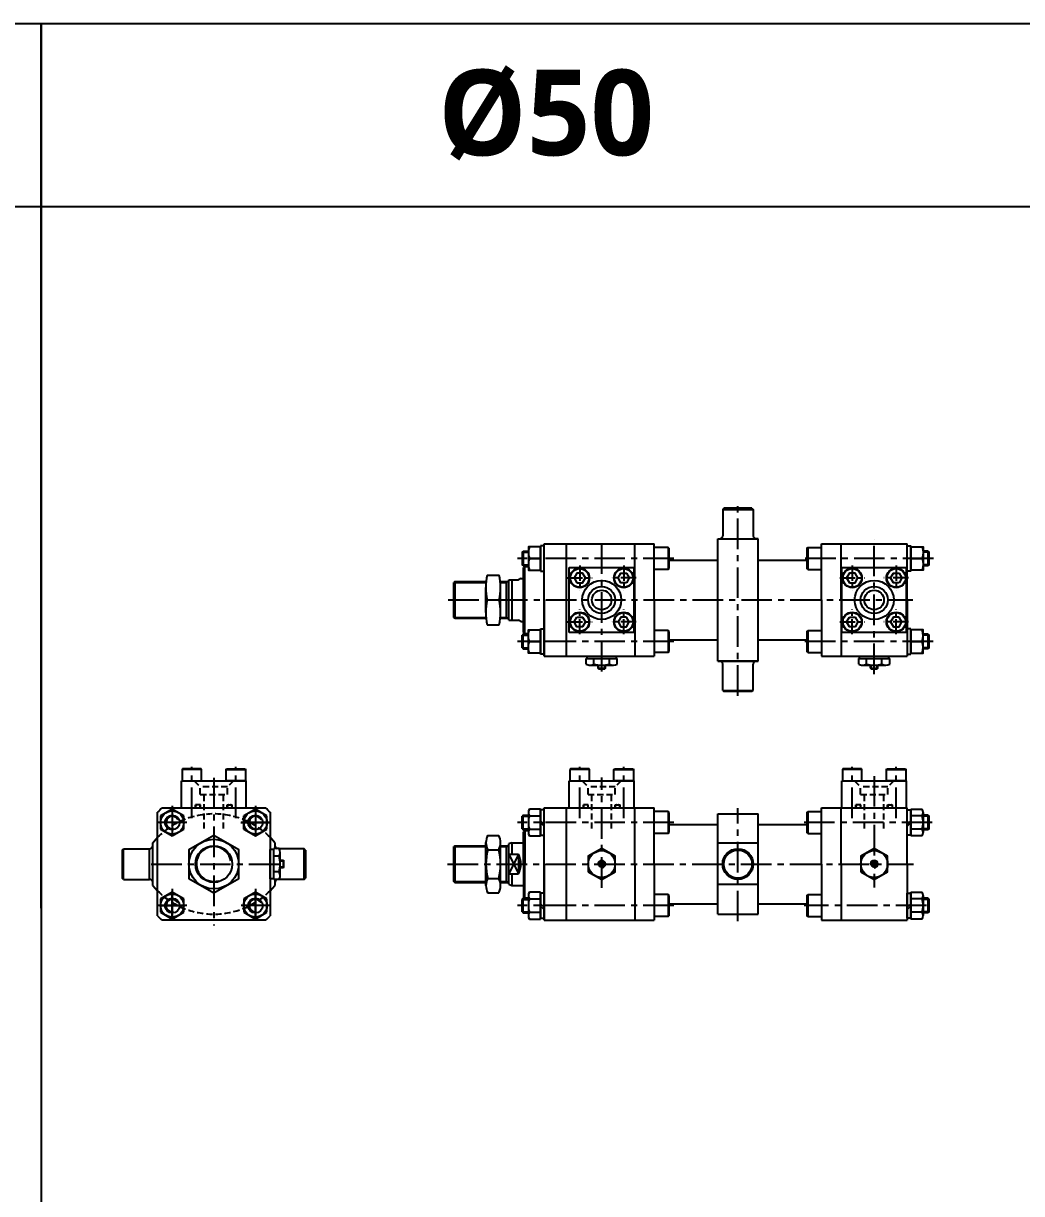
# Model space of a CAD drawing. Extents: x -819 to 9946, y 0 to 4813.
# Drawn here: x 956 to 1773, y 3856 to 4813 of the extents above; entities that cross this region are included whole.
import ezdxf

# ---------------------------------------------------------------- set-up
doc = ezdxf.new("R2010")
doc.units = 0
doc.header["$LTSCALE"] = 10
doc.header["$MEASUREMENT"] = 0
for name, pattern in [('CENTER', [2, 1.25, -0.25, 0.25, -0.25]), ('CENTERX2', [4, 2.5, -0.5, 0.5, -0.5]), ('HIDDENX2', [0.75, 0.5, -0.25])]:
    doc.linetypes.add(name, pattern=pattern)
doc.layers.get('0').update_dxf_attribs({"linetype": 'CONTINUOUS'})
doc.layers.get('DEFPOINTS').update_dxf_attribs({"linetype": 'CONTINUOUS'})
for name, color, linetype in [('BOM-UDEF', 3, 'CONTINUOUS'), ('CEN', 1, 'CENTERX2'), ('CENTER', 1, 'CENTER'), ('HID', 2, 'HIDDENX2'), ('ML', 7, 'CONTINUOUS')]:
    doc.layers.add(name, color=color, linetype=linetype)
doc.styles.add('문자', font='romans.shx')

msp = doc.modelspace()

# ---------------------------------------------------------------- linework, layer by layer
for p, q in [((0, 4813.421), (6326.829, 4813.421)), ((971, 4813.421), (971, 2898.27)), ((971, 4089.42), (971, 4812.92)), ((2730.565, 4663.42), (0, 4663.42)), ((2613, 4663.343), (971, 4663.343)), ((1427.18, 4285.211), (1432.18, 4285.211)), ((1432.68, 4285.711), (1432.18, 4285.211)), ((1649.68, 4285.711), (1650.18, 4285.211)), ((1649.68, 4285.711), (1655.68, 4285.711)), ((1650.18, 4285.211), (1655.18, 4285.211)), ((1655.68, 4285.711), (1655.18, 4285.211)), ((1169.17, 4128.504), (1166.67, 4128.504)), ((1169.17, 4122.504), (1169.17, 4128.504)), ((1169.17, 4128.504), (1169.67, 4128.004)), ((1169.67, 4123.004), (1169.67, 4128.004)), ((1169.17, 4122.504), (1166.67, 4122.504)), ((1169.17, 4122.504), (1169.67, 4123.004))]:
    msp.add_line(p, q)
at = {"color": 7, "linetype": 'Continuous'}
for p, q in [((1416.979, 4289.193), (1416.979, 4293.611)), ((1416.979, 4293.611), (1429.68, 4293.611)), ((1417.68, 4295.611), (1441.68, 4295.611)), ((1417.68, 4293.611), (1417.68, 4295.611)), ((1423.329, 4289.193), (1423.329, 4293.611)), ((1429.68, 4295.611), (1437.18, 4295.611)), ((1429.68, 4293.611), (1442.382, 4293.611)), ((1436.031, 4289.193), (1436.031, 4293.611)), ((1441.68, 4293.611), (1441.68, 4295.611)), ((1442.382, 4289.193), (1442.382, 4293.611)), ((1639.979, 4289.193), (1639.979, 4293.611)), ((1639.979, 4293.611), (1652.68, 4293.611)), ((1640.68, 4295.611), (1664.68, 4295.611)), ((1640.68, 4293.611), (1640.68, 4295.611)), ((1646.329, 4289.193), (1646.329, 4293.611)), ((1652.68, 4295.611), (1660.18, 4295.611)), ((1652.68, 4293.611), (1665.382, 4293.611)), ((1659.031, 4289.193), (1659.031, 4293.611)), ((1664.68, 4293.611), (1664.68, 4295.611)), ((1665.382, 4289.193), (1665.382, 4293.611)), ((1420.154, 4288.211), (1439.207, 4288.211)), ((1426.68, 4285.711), (1426.68, 4288.211)), ((1426.68, 4285.711), (1427.18, 4285.211)), ((1426.68, 4285.711), (1432.68, 4285.711)), ((1432.68, 4285.711), (1432.68, 4288.211)), ((1643.154, 4288.211), (1662.207, 4288.211)), ((1649.68, 4285.711), (1649.68, 4288.211)), ((1655.68, 4285.711), (1655.68, 4288.211)), ((1158.27, 4113.504), (1158.27, 4137.504)), ((1161.27, 4137.504), (1158.27, 4137.504)), ((1165.688, 4138.206), (1161.27, 4138.206)), ((1161.27, 4125.504), (1161.27, 4138.206)), ((1165.688, 4131.855), (1161.27, 4131.855)), ((1166.67, 4115.978), (1166.67, 4135.03)), ((1161.27, 4112.802), (1161.27, 4125.504)), ((1165.688, 4119.153), (1161.27, 4119.153)), ((1161.27, 4113.504), (1158.27, 4113.504)), ((1165.688, 4112.802), (1161.27, 4112.802))]:
    msp.add_line(p, q, dxfattribs=at)
for points in [[(1418.68, 4119.153), (1429.68, 4112.802), (1440.68, 4119.153), (1440.68, 4131.855), (1429.68, 4138.206), (1418.68, 4131.855)], [(1641.68, 4119.153), (1652.68, 4112.802), (1663.68, 4119.153), (1663.68, 4131.855), (1652.68, 4138.206), (1641.68, 4131.855)], [(1428.814, 4127.004), (1427.948, 4125.504), (1428.814, 4124.004), (1430.546, 4124.004), (1431.412, 4125.504), (1430.546, 4127.004)], [(1651.814, 4127.004), (1650.948, 4125.504), (1651.814, 4124.004), (1653.546, 4124.004), (1654.412, 4125.504), (1653.546, 4127.004)]]:
    msp.add_lwpolyline(points, close=True, dxfattribs=at)
for centre, radius in [((1429.68, 4125.504), 11), ((1429.68, 4125.504), 2.5), ((1652.68, 4125.504), 11), ((1652.68, 4125.504), 2.5)]:
    msp.add_circle(centre, radius, dxfattribs=at)
for centre, radius, start, end in [((1420.154, 4293.834), 5.623, 235.615753, 270), ((1420.154, 4293.834), 5.623, 235.615753, 304.384247), ((1429.68, 4309.228), 21.018, 252.412046, 270), ((1429.68, 4309.228), 21.018, 270, 287.587954), ((1439.207, 4293.834), 5.623, 235.615753, 304.384247), ((1643.154, 4293.834), 5.623, 235.615753, 270), ((1643.154, 4293.834), 5.623, 235.615753, 304.384247), ((1652.68, 4309.228), 21.018, 252.412046, 270), ((1652.68, 4309.228), 21.018, 270, 287.587954), ((1662.207, 4293.834), 5.623, 235.615753, 304.384247), ((1161.047, 4135.03), 5.623, 325.615753, 34.384247), ((1145.653, 4125.504), 21.018, 0, 17.587954), ((1145.653, 4125.504), 21.018, 342.412046, 0), ((1161.047, 4115.978), 5.623, 325.615753, 34.384247), ((1161.047, 4115.978), 5.623, 325.615753, 0)]:
    msp.add_arc(centre, radius, start, end, dxfattribs=at)
at = {"layer": 'BOM-UDEF', "color": 0}
for p, q in [((1524.68, 4391.611), (1526.18, 4391.611)), ((1524.68, 4391.611), (1557.68, 4391.611)), ((1557.68, 4391.611), (1556.18, 4391.611)), ((1524.68, 4291.611), (1526.18, 4291.611)), ((1524.68, 4291.611), (1557.68, 4291.611)), ((1557.68, 4291.611), (1556.18, 4291.611)), ((1062.265, 4143.004), (1066.265, 4147.403)), ((1162.265, 4143.004), (1158.265, 4147.403)), ((1059.765, 4113.004), (1059.765, 4138.004)), ((1062.265, 4108.004), (1066.265, 4103.604)), ((1158.265, 4103.604), (1162.265, 4108.004)), ((1524.68, 4084.504), (1557.68, 4084.504))]:
    msp.add_line(p, q, dxfattribs=at)
for centre, start, end in [((1526.18, 4394.111), 270, 0), ((1556.18, 4394.111), 180, 270), ((1526.18, 4289.111), 0, 90), ((1556.18, 4289.111), 90, 180)]:
    msp.add_arc(centre, 2.5, start, end, dxfattribs=at)
at = {"layer": 'CEN'}
for p, q in [((1541.18, 4263.273), (1541.18, 4419.949)), ((1429.68, 4282.959), (1429.68, 4391.111)), ((1652.68, 4280.997), (1652.68, 4391.111)), ((1488.749, 4375.611), (1360.814, 4375.611)), ((1701.173, 4375.611), (1595.434, 4375.611)), ((1304.027, 4341.611), (1684.343, 4341.611)), ((1488.749, 4307.611), (1360.814, 4307.611)), ((1700.892, 4307.611), (1595.434, 4307.611)), ((1094.265, 4163.065), (1094.265, 4205.066)), ((1130.265, 4163.065), (1130.265, 4205.066)), ((1411.68, 4163.065), (1411.68, 4205.066)), ((1447.68, 4163.065), (1447.68, 4205.066)), ((1634.68, 4163.065), (1634.68, 4205.066)), ((1670.68, 4163.065), (1670.68, 4205.066)), ((1112.265, 4196.109), (1112.265, 4075.209)), ((1429.68, 4106.171), (1429.68, 4196.317)), ((1652.68, 4197.504), (1652.68, 4106.397)), ((1078.265, 4173.217), (1078.265, 4146.85)), ((1146.265, 4173.217), (1146.265, 4146.85)), ((1146.265, 4173.217), (1146.265, 4146.85)), ((1541.18, 4078.712), (1541.18, 4171.118)), ((1090.179, 4159.504), (1066.71, 4159.504)), ((1134.351, 4159.504), (1157.819, 4159.504)), ((1158.179, 4159.504), (1134.71, 4159.504)), ((1488.749, 4159.504), (1360.814, 4159.504)), ((1700.257, 4159.504), (1595.434, 4159.504)), ((1060.97, 4125.504), (1170.693, 4125.504)), ((1303.605, 4125.504), (1684.873, 4125.504)), ((1078.265, 4105.217), (1078.265, 4078.85)), ((1078.265, 4082.124), (1078.265, 4100.884)), ((1146.265, 4105.217), (1146.265, 4078.85)), ((1146.265, 4082.124), (1146.265, 4100.884)), ((1090.179, 4091.504), (1066.71, 4091.504)), ((1068.885, 4091.504), (1087.645, 4091.504)), ((1158.179, 4091.504), (1134.71, 4091.504)), ((1155.645, 4091.504), (1136.885, 4091.504)), ((1488.749, 4091.504), (1360.814, 4091.504)), ((1695.397, 4091.504), (1595.434, 4091.504))]:
    msp.add_line(p, q, dxfattribs=at)
at = {"layer": 'CENTER'}
for p, q in [((1369.59, 4375.611), (1379.77, 4375.611)), ((1411.68, 4369.702), (1411.68, 4349.52)), ((1447.68, 4369.702), (1447.68, 4349.52)), ((1634.68, 4369.702), (1634.68, 4349.52)), ((1670.68, 4369.702), (1670.68, 4349.52)), ((1692.77, 4375.611), (1682.59, 4375.611)), ((1401.589, 4359.611), (1421.771, 4359.611)), ((1457.771, 4359.611), (1437.589, 4359.611)), ((1624.589, 4359.611), (1644.771, 4359.611)), ((1680.771, 4359.611), (1660.589, 4359.611)), ((1411.68, 4313.52), (1411.68, 4333.702)), ((1447.68, 4313.52), (1447.68, 4333.702)), ((1634.68, 4313.52), (1634.68, 4333.702)), ((1670.68, 4313.52), (1670.68, 4333.702)), ((1401.589, 4323.611), (1421.771, 4323.611)), ((1457.771, 4323.611), (1437.589, 4323.611)), ((1624.589, 4323.611), (1644.771, 4323.611)), ((1680.771, 4323.611), (1660.589, 4323.611)), ((1369.59, 4307.611), (1379.77, 4307.611)), ((1692.77, 4307.611), (1682.59, 4307.611))]:
    msp.add_line(p, q, dxfattribs=at)
at = {"layer": 'DEFPOINTS', "color": 0, "linetype": 'ByBlock'}
for p in [(1366.68, 4369.111), (1366.68, 4314.111), (1366.68, 4153.004), (1353.68, 4109.004), (1366.68, 4098.004)]:
    msp.add_point(p, dxfattribs=at)
at = {"layer": 'HID'}
for p, q in [((1096.265, 4193.504), (1101.165, 4188.604)), ((1123.365, 4188.604), (1101.165, 4188.604)), ((1101.165, 4182.504), (1101.165, 4188.604)), ((1101.165, 4182.504), (1101.165, 4188.604)), ((1128.265, 4193.504), (1123.365, 4188.604)), ((1123.365, 4182.504), (1123.365, 4188.604)), ((1413.68, 4193.504), (1418.58, 4188.604)), ((1440.78, 4188.604), (1418.58, 4188.604)), ((1418.58, 4182.504), (1418.58, 4188.604)), ((1418.58, 4182.504), (1418.58, 4188.604)), ((1445.68, 4193.504), (1440.78, 4188.604)), ((1440.78, 4182.504), (1440.78, 4188.604)), ((1636.68, 4193.504), (1641.58, 4188.604)), ((1663.78, 4188.604), (1641.58, 4188.604)), ((1641.58, 4182.504), (1641.58, 4188.604)), ((1641.58, 4182.504), (1641.58, 4188.604)), ((1668.68, 4193.504), (1663.78, 4188.604)), ((1663.78, 4182.504), (1663.78, 4188.604)), ((1101.165, 4182.504), (1123.365, 4182.504)), ((1104.265, 4154.484), (1104.265, 4182.504)), ((1120.265, 4154.484), (1120.265, 4182.504)), ((1418.58, 4182.504), (1440.78, 4182.504)), ((1421.68, 4154.484), (1421.68, 4182.504)), ((1437.68, 4154.484), (1437.68, 4182.504)), ((1641.58, 4182.504), (1663.78, 4182.504)), ((1644.68, 4154.484), (1644.68, 4182.504)), ((1660.68, 4154.484), (1660.68, 4182.504)), ((1097.265, 4171.504), (1097.265, 4173.904)), ((1101.265, 4173.904), (1097.265, 4173.904)), ((1101.265, 4171.504), (1101.265, 4173.904)), ((1123.265, 4173.904), (1127.265, 4173.904)), ((1123.265, 4171.504), (1123.265, 4173.904)), ((1127.265, 4171.504), (1127.265, 4173.904)), ((1418.68, 4173.904), (1414.68, 4173.904)), ((1414.68, 4171.504), (1414.68, 4173.904)), ((1418.68, 4171.504), (1418.68, 4173.904)), ((1440.68, 4173.904), (1444.68, 4173.904)), ((1440.68, 4171.504), (1440.68, 4173.904)), ((1444.68, 4171.504), (1444.68, 4173.904)), ((1637.68, 4171.504), (1637.68, 4173.904)), ((1641.68, 4173.904), (1637.68, 4173.904)), ((1641.68, 4171.504), (1641.68, 4173.904)), ((1663.68, 4173.904), (1667.68, 4173.904)), ((1663.68, 4171.504), (1663.68, 4173.904)), ((1667.68, 4171.504), (1667.68, 4173.904))]:
    msp.add_line(p, q, dxfattribs=at)
for centre, radius, start, end in [((1112.265, 4101.561), 64.943, 44.901857, 135.098143), ((1098.496, 4172.704), 1.2, 90, 270), ((1100.023, 4172.704), 1.2, 270, 90), ((1124.507, 4172.704), 1.2, 90, 270), ((1126.034, 4172.704), 1.2, 270, 90), ((1415.911, 4172.704), 1.2, 90, 270), ((1417.438, 4172.704), 1.2, 270, 90), ((1441.922, 4172.704), 1.2, 90, 270), ((1443.449, 4172.704), 1.2, 270, 90), ((1638.911, 4172.704), 1.2, 90, 270), ((1640.438, 4172.704), 1.2, 270, 90), ((1664.922, 4172.704), 1.2, 90, 270), ((1666.449, 4172.704), 1.2, 270, 90), ((1112.265, 4149.445), 64.941, 224.900805, 315.099195)]:
    msp.add_arc(centre, radius, start, end, dxfattribs=at)
at = {"layer": 'ML'}
for p, q in [((1528.68, 4415.611), (1529.68, 4416.611)), ((1528.68, 4415.611), (1553.68, 4415.611)), ((1528.68, 4415.611), (1528.68, 4394.111)), ((1552.68, 4416.611), (1529.68, 4416.611)), ((1552.68, 4416.611), (1553.68, 4415.611)), ((1553.68, 4415.611), (1553.68, 4394.111)), ((1379.68, 4365.311), (1379.68, 4385.911)), ((1379.68, 4385.911), (1379.68, 4365.311)), ((1382.68, 4385.911), (1379.68, 4385.911)), ((1382.68, 4387.611), (1472.68, 4387.611)), ((1382.68, 4341.611), (1382.68, 4387.611)), ((1382.68, 4295.611), (1382.68, 4387.611)), ((1382.68, 4341.611), (1382.68, 4387.611)), ((1382.68, 4365.311), (1382.68, 4385.911)), ((1400.68, 4387.611), (1400.68, 4295.611)), ((1456.68, 4341.611), (1456.68, 4387.611)), ((1472.68, 4341.611), (1472.68, 4387.611)), ((1472.68, 4341.611), (1472.68, 4387.611)), ((1524.68, 4291.611), (1524.68, 4391.611)), ((1557.68, 4291.611), (1557.68, 4391.611)), ((1609.68, 4341.611), (1609.68, 4387.611)), ((1609.68, 4387.611), (1679.68, 4387.611)), ((1625.68, 4341.611), (1625.68, 4387.611)), ((1679.68, 4341.611), (1679.68, 4387.611)), ((1679.68, 4365.311), (1679.68, 4385.911)), ((1679.68, 4385.911), (1682.68, 4385.911)), ((1682.68, 4365.311), (1682.68, 4385.911)), ((1682.68, 4385.911), (1682.68, 4365.311)), ((1364.59, 4380.736), (1365.465, 4381.611)), ((1364.59, 4380.736), (1364.59, 4370.486)), ((1365.465, 4381.611), (1365.465, 4369.611)), ((1365.465, 4381.611), (1369.59, 4381.611)), ((1483.98, 4384.611), (1472.68, 4384.611)), ((1483.98, 4384.611), (1483.98, 4366.611)), ((1484.68, 4383.911), (1483.98, 4384.611)), ((1484.68, 4383.911), (1484.68, 4367.311)), ((1597.68, 4383.911), (1598.38, 4384.611)), ((1597.68, 4383.911), (1597.68, 4367.311)), ((1598.38, 4384.611), (1609.68, 4384.611)), ((1598.38, 4384.611), (1598.38, 4366.611)), ((1696.895, 4381.611), (1692.77, 4381.611)), ((1696.895, 4369.611), (1696.895, 4381.611)), ((1696.895, 4381.611), (1697.77, 4380.736)), ((1697.77, 4370.486), (1697.77, 4380.736)), ((1365.465, 4369.611), (1364.59, 4370.486)), ((1365.465, 4369.611), (1369.59, 4369.611)), ((1366.68, 4369.111), (1365.68, 4368.111)), ((1365.68, 4315.111), (1365.68, 4368.111)), ((1366.68, 4314.111), (1366.68, 4369.611)), ((1366.68, 4369.111), (1369.68, 4369.111)), ((1379.68, 4375.611), (1370.529, 4375.611)), ((1403.18, 4368.111), (1456.18, 4368.111)), ((1403.18, 4315.111), (1403.18, 4368.111)), ((1456.18, 4368.111), (1456.18, 4315.111)), ((1456.18, 4315.111), (1456.18, 4368.111)), ((1483.98, 4366.611), (1472.68, 4366.611)), ((1483.98, 4366.611), (1484.68, 4367.311)), ((1484.68, 4374.111), (1524.68, 4374.111)), ((1557.68, 4374.111), (1597.68, 4374.111)), ((1598.38, 4366.611), (1597.68, 4367.311)), ((1598.38, 4366.611), (1609.68, 4366.611)), ((1626.18, 4368.111), (1679.18, 4368.111)), ((1626.18, 4315.111), (1626.18, 4368.111)), ((1679.18, 4315.111), (1679.18, 4368.111)), ((1679.18, 4368.111), (1679.18, 4315.111)), ((1682.68, 4375.611), (1691.832, 4375.611)), ((1696.895, 4369.611), (1692.77, 4369.611)), ((1697.77, 4370.486), (1696.895, 4369.611)), ((1335.863, 4361.963), (1345.863, 4361.963)), ((1353.68, 4325.111), (1353.68, 4358.111)), ((1353.68, 4358.111), (1361.543, 4358.111)), ((1356.18, 4358.111), (1356.18, 4341.611)), ((1363.501, 4359.111), (1361.543, 4358.111)), ((1363.501, 4359.111), (1365.68, 4359.111)), ((1379.68, 4365.311), (1382.68, 4365.311)), ((1682.68, 4365.311), (1679.68, 4365.311)), ((1309.43, 4356.611), (1308.68, 4355.861)), ((1308.68, 4327.361), (1308.68, 4355.861)), ((1309.43, 4356.611), (1309.43, 4326.611)), ((1309.43, 4356.611), (1335.086, 4356.611)), ((1334.863, 4331.434), (1334.863, 4351.788)), ((1346.64, 4356.611), (1353.68, 4356.611)), ((1346.863, 4331.434), (1346.863, 4351.788)), ((1351.68, 4326.611), (1351.68, 4356.611)), ((1335.863, 4341.611), (1345.863, 4341.611)), ((1356.18, 4341.611), (1356.18, 4325.111)), ((1382.68, 4341.611), (1382.68, 4295.611)), ((1382.68, 4341.611), (1382.68, 4295.611)), ((1456.68, 4341.611), (1456.68, 4295.611)), ((1472.68, 4341.611), (1472.68, 4295.611)), ((1472.68, 4341.611), (1472.68, 4295.611)), ((1609.68, 4341.611), (1609.68, 4295.611)), ((1625.68, 4341.611), (1625.68, 4295.611)), ((1679.68, 4341.611), (1679.68, 4295.611)), ((1309.43, 4326.611), (1308.68, 4327.361)), ((1308.68, 4327.361), (1309.43, 4326.611)), ((1309.43, 4326.611), (1334.946, 4326.611)), ((1309.43, 4326.611), (1335.086, 4326.611)), ((1335.863, 4321.259), (1345.863, 4321.259)), ((1346.64, 4326.611), (1353.68, 4326.611)), ((1346.946, 4326.611), (1353.68, 4326.611)), ((1353.68, 4325.111), (1361.543, 4325.111)), ((1363.501, 4324.111), (1361.543, 4325.111)), ((1363.501, 4324.111), (1365.68, 4324.111)), ((1365.465, 4313.611), (1364.59, 4312.736)), ((1364.59, 4302.486), (1364.59, 4312.736)), ((1365.465, 4301.611), (1365.465, 4313.611)), ((1365.465, 4313.611), (1369.59, 4313.611)), ((1365.555, 4313.611), (1369.68, 4313.611)), ((1366.68, 4314.111), (1365.68, 4315.111)), ((1366.68, 4314.111), (1369.68, 4314.111)), ((1379.68, 4297.311), (1379.68, 4317.911)), ((1379.68, 4317.911), (1379.68, 4297.311)), ((1379.68, 4317.911), (1382.68, 4317.911)), ((1382.68, 4317.911), (1382.68, 4297.311)), ((1456.18, 4315.111), (1403.18, 4315.111)), ((1483.98, 4316.611), (1472.68, 4316.611)), ((1483.98, 4316.611), (1483.98, 4298.611)), ((1484.68, 4315.911), (1483.98, 4316.611)), ((1484.68, 4315.911), (1484.68, 4299.311)), ((1484.68, 4309.111), (1524.68, 4309.111)), ((1557.68, 4309.111), (1597.68, 4309.111)), ((1597.68, 4315.911), (1598.38, 4316.611)), ((1597.68, 4315.911), (1597.68, 4299.311)), ((1598.38, 4316.611), (1609.68, 4316.611)), ((1598.38, 4316.611), (1598.38, 4298.611)), ((1679.18, 4315.111), (1626.18, 4315.111)), ((1679.68, 4317.911), (1679.68, 4297.311)), ((1682.68, 4317.911), (1679.68, 4317.911)), ((1682.68, 4317.911), (1682.68, 4297.311)), ((1682.68, 4297.311), (1682.68, 4317.911)), ((1696.895, 4313.611), (1692.77, 4313.611)), ((1696.895, 4301.611), (1696.895, 4313.611)), ((1696.895, 4313.611), (1697.77, 4312.736)), ((1697.77, 4302.486), (1697.77, 4312.736)), ((1364.59, 4302.486), (1365.465, 4301.611)), ((1365.465, 4301.611), (1369.59, 4301.611)), ((1379.68, 4307.611), (1370.529, 4307.611)), ((1682.68, 4307.611), (1691.832, 4307.611)), ((1696.895, 4301.611), (1692.77, 4301.611)), ((1697.77, 4302.486), (1696.895, 4301.611)), ((1382.68, 4297.311), (1379.68, 4297.311)), ((1382.68, 4295.611), (1472.68, 4295.611)), ((1483.98, 4298.611), (1472.68, 4298.611)), ((1483.98, 4298.611), (1484.68, 4299.311)), ((1557.68, 4291.611), (1524.68, 4291.611)), ((1598.38, 4298.611), (1597.68, 4299.311)), ((1598.38, 4298.611), (1609.68, 4298.611)), ((1609.68, 4295.611), (1679.68, 4295.611)), ((1679.68, 4297.311), (1682.68, 4297.311)), ((1528.68, 4267.611), (1528.68, 4289.111)), ((1553.68, 4267.611), (1553.68, 4289.111)), ((1528.68, 4267.611), (1553.68, 4267.611)), ((1528.68, 4267.611), (1529.68, 4266.611)), ((1552.68, 4266.611), (1529.68, 4266.611)), ((1552.68, 4266.611), (1553.68, 4267.611)), ((1086.611, 4203.504), (1086.265, 4202.904)), ((1102.265, 4202.904), (1086.265, 4202.904)), ((1086.265, 4202.904), (1086.265, 4193.504)), ((1101.919, 4203.504), (1086.611, 4203.504)), ((1102.265, 4202.904), (1101.919, 4203.504)), ((1102.265, 4193.504), (1102.265, 4202.904)), ((1122.265, 4202.904), (1122.611, 4203.504)), ((1122.265, 4202.904), (1138.265, 4202.904)), ((1122.265, 4193.504), (1122.265, 4202.904)), ((1122.611, 4203.504), (1137.919, 4203.504)), ((1137.919, 4203.504), (1138.265, 4202.904)), ((1138.265, 4202.904), (1138.265, 4193.504)), ((1404.027, 4203.504), (1403.68, 4202.904)), ((1403.68, 4202.904), (1403.68, 4193.504)), ((1419.68, 4202.904), (1403.68, 4202.904)), ((1419.334, 4203.504), (1404.027, 4203.504)), ((1419.68, 4202.904), (1419.334, 4203.504)), ((1419.68, 4193.504), (1419.68, 4202.904)), ((1439.68, 4202.904), (1440.027, 4203.504)), ((1439.68, 4193.504), (1439.68, 4202.904)), ((1439.68, 4202.904), (1455.68, 4202.904)), ((1440.027, 4203.504), (1455.334, 4203.504)), ((1455.334, 4203.504), (1455.68, 4202.904)), ((1455.68, 4202.904), (1455.68, 4193.504)), ((1627.027, 4203.504), (1626.68, 4202.904)), ((1642.68, 4202.904), (1626.68, 4202.904)), ((1626.68, 4202.904), (1626.68, 4193.504)), ((1642.334, 4203.504), (1627.027, 4203.504)), ((1642.68, 4202.904), (1642.334, 4203.504)), ((1642.68, 4193.504), (1642.68, 4202.904)), ((1662.68, 4202.904), (1663.027, 4203.504)), ((1662.68, 4202.904), (1678.68, 4202.904)), ((1662.68, 4193.504), (1662.68, 4202.904)), ((1663.027, 4203.504), (1678.334, 4203.504)), ((1678.334, 4203.504), (1678.68, 4202.904)), ((1678.68, 4202.904), (1678.68, 4193.504)), ((1085.765, 4193.504), (1138.765, 4193.504)), ((1085.765, 4171.504), (1085.765, 4193.504)), ((1138.265, 4193.504), (1122.265, 4193.504)), ((1138.765, 4171.504), (1138.765, 4193.504)), ((1403.18, 4193.504), (1456.18, 4193.504)), ((1403.18, 4171.504), (1403.18, 4193.504)), ((1455.68, 4193.504), (1439.68, 4193.504)), ((1456.18, 4171.504), (1456.18, 4193.504)), ((1626.18, 4193.504), (1679.18, 4193.504)), ((1626.18, 4171.504), (1626.18, 4193.504)), ((1678.68, 4193.504), (1662.68, 4193.504)), ((1679.18, 4171.504), (1679.18, 4193.504)), ((1066.265, 4083.113), (1066.265, 4167.895)), ((1078.265, 4170.474), (1068.765, 4164.989)), ((1069.874, 4171.504), (1154.656, 4171.504)), ((1087.765, 4164.989), (1078.265, 4170.474)), ((1146.265, 4170.474), (1136.765, 4164.989)), ((1155.765, 4164.989), (1146.265, 4170.474)), ((1158.265, 4167.895), (1158.265, 4083.113)), ((1365.555, 4165.504), (1364.68, 4164.629)), ((1365.555, 4153.504), (1365.555, 4165.504)), ((1365.555, 4165.504), (1369.68, 4165.504)), ((1369.68, 4167.731), (1369.68, 4151.277)), ((1379.68, 4170.474), (1370.529, 4170.474)), ((1379.68, 4148.534), (1379.68, 4170.474)), ((1379.68, 4169.804), (1379.68, 4149.204)), ((1382.68, 4169.804), (1379.68, 4169.804)), ((1382.68, 4079.504), (1382.68, 4171.504)), ((1382.68, 4171.504), (1472.68, 4171.504)), ((1382.68, 4125.504), (1382.68, 4171.504)), ((1382.68, 4125.504), (1382.68, 4171.504)), ((1382.68, 4149.204), (1382.68, 4169.804)), ((1400.68, 4171.504), (1400.68, 4079.504)), ((1456.68, 4125.504), (1456.68, 4171.504)), ((1472.68, 4125.504), (1472.68, 4171.504)), ((1472.68, 4125.504), (1472.68, 4171.504)), ((1483.98, 4168.504), (1472.68, 4168.504)), ((1483.98, 4168.504), (1483.98, 4150.504)), ((1484.68, 4167.804), (1483.98, 4168.504)), ((1484.68, 4167.804), (1484.68, 4151.204)), ((1524.68, 4084.504), (1524.68, 4166.503)), ((1524.68, 4166.503), (1557.68, 4166.503)), ((1557.68, 4084.504), (1557.68, 4166.503)), ((1597.68, 4167.804), (1598.38, 4168.504)), ((1597.68, 4167.804), (1597.68, 4151.204)), ((1598.38, 4168.504), (1609.68, 4168.504)), ((1598.38, 4168.504), (1598.38, 4150.504)), ((1609.68, 4171.504), (1679.68, 4171.504)), ((1609.68, 4125.504), (1609.68, 4171.504)), ((1625.68, 4125.504), (1625.68, 4171.504)), ((1679.68, 4125.504), (1679.68, 4171.504)), ((1679.68, 4169.804), (1682.68, 4169.804)), ((1679.68, 4149.204), (1679.68, 4169.804)), ((1682.68, 4170.474), (1691.832, 4170.474)), ((1682.68, 4148.534), (1682.68, 4170.474)), ((1682.68, 4169.804), (1682.68, 4149.204)), ((1692.68, 4167.731), (1692.68, 4151.277)), ((1696.805, 4165.504), (1692.68, 4165.504)), ((1696.805, 4165.504), (1697.68, 4164.629)), ((1696.805, 4153.504), (1696.805, 4165.504)), ((1068.765, 4164.989), (1068.765, 4154.019)), ((1087.765, 4154.019), (1087.765, 4164.989)), ((1136.765, 4154.019), (1136.765, 4164.989)), ((1136.765, 4164.989), (1136.765, 4154.019)), ((1155.765, 4154.019), (1155.765, 4164.989)), ((1364.68, 4154.379), (1364.68, 4164.629)), ((1370.529, 4164.989), (1379.68, 4164.989)), ((1379.68, 4160.956), (1382.68, 4158.181)), ((1379.68, 4159.168), (1382.68, 4156.394)), ((1484.68, 4158.004), (1524.68, 4158.004)), ((1557.68, 4158.004), (1597.68, 4158.004)), ((1682.68, 4160.956), (1679.68, 4158.181)), ((1682.68, 4159.168), (1679.68, 4156.394)), ((1691.832, 4164.989), (1682.68, 4164.989)), ((1697.68, 4154.379), (1697.68, 4164.629)), ((1068.765, 4154.019), (1078.265, 4148.534)), ((1078.265, 4148.534), (1087.765, 4154.019)), ((1146.265, 4148.534), (1136.765, 4154.019)), ((1136.765, 4154.019), (1146.265, 4148.534)), ((1146.265, 4148.534), (1155.765, 4154.019)), ((1336.446, 4149.004), (1345.446, 4149.004)), ((1364.68, 4154.379), (1365.555, 4153.504)), ((1365.555, 4153.504), (1369.68, 4153.504)), ((1366.68, 4153.004), (1365.68, 4152.004)), ((1365.68, 4125.504), (1365.68, 4152.004)), ((1366.68, 4153.004), (1369.68, 4153.004)), ((1366.68, 4153.004), (1366.68, 4125.504)), ((1370.529, 4154.019), (1379.68, 4154.019)), ((1370.529, 4148.534), (1379.68, 4148.534)), ((1379.68, 4149.204), (1382.68, 4149.204)), ((1483.98, 4150.504), (1472.68, 4150.504)), ((1483.98, 4150.504), (1484.68, 4151.204)), ((1598.38, 4150.504), (1597.68, 4151.204)), ((1598.38, 4150.504), (1609.68, 4150.504)), ((1682.68, 4149.204), (1679.68, 4149.204)), ((1691.832, 4154.019), (1682.68, 4154.019)), ((1691.832, 4148.534), (1682.68, 4148.534)), ((1696.805, 4153.504), (1692.68, 4153.504)), ((1697.68, 4154.379), (1696.805, 4153.504)), ((1037.265, 4137.004), (1038.265, 4138.004)), ((1037.265, 4137.004), (1037.265, 4114.004)), ((1038.265, 4113.004), (1038.265, 4138.004)), ((1038.265, 4138.004), (1059.765, 4138.004)), ((1062.265, 4108.004), (1062.265, 4143.004)), ((1158.262, 4141.004), (1158.278, 4109.623)), ((1162.265, 4143.004), (1162.265, 4138.206)), ((1186.265, 4138.004), (1165.819, 4138.004)), ((1187.265, 4137.004), (1186.265, 4138.004)), ((1186.265, 4113.004), (1186.265, 4138.004)), ((1187.265, 4137.004), (1187.265, 4114.004)), ((1309.43, 4140.504), (1308.68, 4139.754)), ((1308.68, 4111.254), (1308.68, 4139.754)), ((1309.43, 4140.504), (1334.946, 4140.504)), ((1309.43, 4140.504), (1309.43, 4110.504)), ((1334.946, 4107.879), (1334.946, 4143.129)), ((1336.446, 4137.254), (1345.446, 4137.254)), ((1346.946, 4107.879), (1346.946, 4143.129)), ((1346.946, 4107.879), (1346.946, 4143.129)), ((1346.946, 4140.504), (1353.68, 4140.504)), ((1351.68, 4110.504), (1351.68, 4140.504)), ((1356.18, 4143.004), (1353.68, 4142.004)), ((1353.68, 4109.004), (1353.68, 4142.004)), ((1356.18, 4143.004), (1365.68, 4143.004)), ((1356.18, 4143.004), (1356.18, 4133.609)), ((1524.68, 4143.004), (1557.68, 4143.004)), ((1353.68, 4133.609), (1361.543, 4133.609)), ((1361.543, 4133.609), (1361.543, 4117.399)), ((1365.68, 4125.504), (1365.68, 4099.004)), ((1366.68, 4098.004), (1366.68, 4125.504)), ((1382.68, 4125.504), (1382.68, 4079.504)), ((1382.68, 4125.504), (1382.68, 4079.504)), ((1456.68, 4125.504), (1456.68, 4079.504)), ((1472.68, 4125.504), (1472.68, 4079.504)), ((1472.68, 4125.504), (1472.68, 4079.504)), ((1609.68, 4125.504), (1609.68, 4079.504)), ((1625.68, 4125.504), (1625.68, 4079.504)), ((1679.68, 4125.504), (1679.68, 4079.504)), ((1038.265, 4113.004), (1037.265, 4114.004)), ((1038.265, 4113.004), (1059.765, 4113.004)), ((1162.265, 4112.802), (1162.265, 4108.004)), ((1186.265, 4113.004), (1165.819, 4113.004)), ((1186.265, 4113.004), (1187.265, 4114.004)), ((1308.68, 4111.254), (1309.43, 4110.504)), ((1309.43, 4110.504), (1308.68, 4111.254)), ((1309.43, 4110.504), (1334.946, 4110.504)), ((1309.43, 4110.504), (1334.946, 4110.504)), ((1336.446, 4113.754), (1345.446, 4113.754)), ((1346.946, 4110.504), (1353.68, 4110.504)), ((1346.946, 4110.504), (1353.68, 4110.504)), ((1353.68, 4117.399), (1361.543, 4117.399)), ((1353.68, 4109.004), (1356.18, 4108.004)), ((1356.18, 4117.399), (1356.18, 4108.004)), ((1356.18, 4108.004), (1365.68, 4108.004)), ((1524.68, 4109.004), (1557.68, 4109.004)), ((1078.265, 4102.474), (1068.765, 4096.989)), ((1087.765, 4096.989), (1078.265, 4102.474)), ((1146.265, 4102.474), (1136.765, 4096.989)), ((1155.765, 4096.989), (1146.265, 4102.474)), ((1336.446, 4102.004), (1345.446, 4102.004)), ((1366.68, 4098.004), (1365.68, 4099.004)), ((1369.68, 4099.731), (1369.68, 4083.277)), ((1379.68, 4102.474), (1370.529, 4102.474)), ((1379.68, 4080.534), (1379.68, 4102.474)), ((1379.68, 4101.804), (1379.68, 4081.204)), ((1382.68, 4101.804), (1379.68, 4101.804)), ((1382.68, 4081.204), (1382.68, 4101.804)), ((1483.98, 4100.504), (1472.68, 4100.504)), ((1483.98, 4100.504), (1483.98, 4082.504)), ((1484.68, 4099.804), (1483.98, 4100.504)), ((1484.68, 4099.804), (1484.68, 4083.204)), ((1597.68, 4099.804), (1598.38, 4100.504)), ((1597.68, 4099.804), (1597.68, 4083.204)), ((1598.38, 4100.504), (1598.38, 4082.504)), ((1598.38, 4100.504), (1609.68, 4100.504)), ((1679.68, 4081.204), (1679.68, 4101.804)), ((1679.68, 4101.804), (1682.68, 4101.804)), ((1682.68, 4080.534), (1682.68, 4102.474)), ((1682.68, 4102.474), (1691.832, 4102.474)), ((1682.68, 4101.804), (1682.68, 4081.204)), ((1692.68, 4099.731), (1692.68, 4083.277)), ((1068.765, 4096.989), (1068.765, 4086.019)), ((1087.765, 4086.019), (1087.765, 4096.989)), ((1136.765, 4096.989), (1136.765, 4086.019)), ((1155.765, 4086.019), (1155.765, 4096.989)), ((1365.555, 4097.504), (1364.68, 4096.629)), ((1364.68, 4086.379), (1364.68, 4096.629)), ((1365.555, 4085.504), (1365.555, 4097.504)), ((1365.555, 4097.504), (1369.68, 4097.504)), ((1366.68, 4098.004), (1369.68, 4098.004)), ((1370.529, 4096.989), (1379.68, 4096.989)), ((1379.68, 4092.956), (1382.68, 4090.181)), ((1379.68, 4091.168), (1382.68, 4088.394)), ((1484.68, 4093.004), (1524.68, 4093.004)), ((1557.68, 4093.004), (1597.68, 4093.004)), ((1682.68, 4092.956), (1679.68, 4090.181)), ((1682.68, 4091.168), (1679.68, 4088.394)), ((1691.832, 4096.989), (1682.68, 4096.989)), ((1696.805, 4097.504), (1692.68, 4097.504)), ((1696.805, 4085.504), (1696.805, 4097.504)), ((1696.805, 4097.504), (1697.68, 4096.629)), ((1697.68, 4086.379), (1697.68, 4096.629)), ((1068.765, 4086.019), (1078.265, 4080.534)), ((1154.656, 4079.504), (1069.874, 4079.504)), ((1078.265, 4080.534), (1087.765, 4086.019)), ((1136.765, 4086.019), (1146.265, 4080.534)), ((1146.265, 4080.534), (1155.765, 4086.019)), ((1364.68, 4086.379), (1365.555, 4085.504)), ((1365.555, 4085.504), (1369.68, 4085.504)), ((1370.529, 4086.019), (1379.68, 4086.019)), ((1370.529, 4080.534), (1379.68, 4080.534)), ((1379.68, 4081.204), (1382.68, 4081.204)), ((1382.68, 4079.504), (1472.68, 4079.504)), ((1483.98, 4082.504), (1472.68, 4082.504)), ((1483.98, 4082.504), (1484.68, 4083.204)), ((1598.38, 4082.504), (1597.68, 4083.204)), ((1598.38, 4082.504), (1609.68, 4082.504)), ((1609.68, 4079.504), (1679.68, 4079.504)), ((1682.68, 4081.204), (1679.68, 4081.204)), ((1691.832, 4086.019), (1682.68, 4086.019)), ((1691.832, 4080.534), (1682.68, 4080.534)), ((1696.805, 4085.504), (1692.68, 4085.504)), ((1697.68, 4086.379), (1696.805, 4085.504))]:
    msp.add_line(p, q, dxfattribs=at)
at = {"layer": 'ML', "color": 2}
for p, q in [((1364.59, 4380.736), (1369.59, 4380.736)), ((1697.77, 4380.736), (1692.77, 4380.736)), ((1364.59, 4370.486), (1369.59, 4370.486)), ((1697.77, 4370.486), (1692.77, 4370.486)), ((1308.68, 4355.861), (1335.022, 4355.861)), ((1346.704, 4355.861), (1351.68, 4355.861)), ((1351.68, 4355.861), (1353.006, 4356.611)), ((1308.68, 4327.361), (1335.022, 4327.361)), ((1346.704, 4327.361), (1351.68, 4327.361)), ((1351.68, 4327.361), (1353.006, 4326.611)), ((1364.59, 4312.736), (1369.59, 4312.736)), ((1697.77, 4312.736), (1692.77, 4312.736)), ((1364.59, 4302.486), (1369.59, 4302.486)), ((1697.77, 4302.486), (1692.77, 4302.486)), ((1427.18, 4285.211), (1427.18, 4288.211)), ((1432.18, 4285.211), (1432.18, 4288.211)), ((1650.18, 4285.211), (1650.18, 4288.211)), ((1655.18, 4285.211), (1655.18, 4288.211)), ((1364.68, 4164.629), (1369.68, 4164.629)), ((1697.68, 4164.629), (1692.68, 4164.629)), ((1364.68, 4154.379), (1369.68, 4154.379)), ((1697.68, 4154.379), (1692.68, 4154.379)), ((1308.68, 4139.754), (1334.946, 4139.754)), ((1346.946, 4139.754), (1351.68, 4139.754)), ((1351.68, 4139.754), (1353.006, 4140.504)), ((1169.67, 4128.004), (1166.67, 4128.004)), ((1361.543, 4133.609), (1353.68, 4117.399)), ((1353.68, 4133.609), (1361.543, 4117.399)), ((1169.67, 4123.004), (1166.67, 4123.004)), ((1308.68, 4111.254), (1334.946, 4111.254)), ((1346.946, 4111.254), (1351.68, 4111.254)), ((1351.68, 4111.254), (1353.006, 4110.504)), ((1364.68, 4096.629), (1369.68, 4096.629)), ((1697.68, 4096.629), (1692.68, 4096.629)), ((1364.68, 4086.379), (1369.68, 4086.379)), ((1697.68, 4086.379), (1692.68, 4086.379))]:
    msp.add_line(p, q, dxfattribs=at)
at = {"layer": 'ML'}
for points in [[(1379.68, 4385.111), (1369.68, 4385.111), (1369.68, 4366.111), (1379.68, 4366.111)], [(1682.68, 4385.111), (1692.68, 4385.111), (1692.68, 4366.111), (1682.68, 4366.111)], [(1379.68, 4298.111), (1369.68, 4298.111), (1369.68, 4317.111), (1379.68, 4317.111)], [(1682.68, 4298.111), (1692.68, 4298.111), (1692.68, 4317.111), (1682.68, 4317.111)], [(1112.265, 4149.004), (1091.913, 4137.254), (1091.913, 4113.754), (1112.265, 4102.004), (1132.617, 4113.754), (1132.617, 4137.254)]]:
    msp.add_lwpolyline(points, close=True, dxfattribs=at)
for points in [[(1370.529, 4385.111, 0.1786328), (1370.529, 4375.611, 0.1786328), (1370.529, 4366.111)], [(1691.832, 4385.111, -0.1786328), (1691.832, 4375.611, -0.1786328), (1691.832, 4366.111)], [(1370.529, 4298.111, -0.1786328), (1370.529, 4307.611, -0.1786328), (1370.529, 4317.111)], [(1691.832, 4298.111, 0.1786328), (1691.832, 4307.611, 0.1786328), (1691.832, 4317.111)]]:
    msp.add_lwpolyline(points, format="xyb", dxfattribs=at)
for points in [[(1409.371, 4355.611), (1413.99, 4355.611), (1416.299, 4359.611), (1413.99, 4363.611), (1409.371, 4363.611), (1407.061, 4359.611), (1409.371, 4355.611)], [(1449.99, 4355.611), (1445.371, 4355.611), (1443.061, 4359.611), (1445.371, 4363.611), (1449.99, 4363.611), (1452.299, 4359.611), (1449.99, 4355.611)], [(1632.371, 4355.611), (1636.99, 4355.611), (1639.299, 4359.611), (1636.99, 4363.611), (1632.371, 4363.611), (1630.061, 4359.611), (1632.371, 4355.611)], [(1672.99, 4355.611), (1668.371, 4355.611), (1666.061, 4359.611), (1668.371, 4363.611), (1672.99, 4363.611), (1675.299, 4359.611), (1672.99, 4355.611)], [(1409.371, 4327.611), (1413.99, 4327.611), (1416.299, 4323.611), (1413.99, 4319.611), (1409.371, 4319.611), (1407.061, 4323.611), (1409.371, 4327.611)], [(1449.99, 4327.611), (1445.371, 4327.611), (1443.061, 4323.611), (1445.371, 4319.611), (1449.99, 4319.611), (1452.299, 4323.611), (1449.99, 4327.611)], [(1632.371, 4327.611), (1636.99, 4327.611), (1639.299, 4323.611), (1636.99, 4319.611), (1632.371, 4319.611), (1630.061, 4323.611), (1632.371, 4327.611)], [(1672.99, 4327.611), (1668.371, 4327.611), (1666.061, 4323.611), (1668.371, 4319.611), (1672.99, 4319.611), (1675.299, 4323.611), (1672.99, 4327.611)]]:
    msp.add_lwpolyline(points, dxfattribs=at)
for centre, radius in [((1411.68, 4359.611), 8), ((1411.68, 4359.611), 7.654), ((1447.68, 4359.611), 8), ((1447.68, 4359.611), 7.654), ((1634.68, 4359.611), 8), ((1634.68, 4359.611), 7.654), ((1670.68, 4359.611), 8), ((1670.68, 4359.611), 7.654), ((1429.68, 4341.611), 16), ((1652.68, 4341.611), 16), ((1429.68, 4341.611), 11.1), ((1429.68, 4341.611), 8), ((1652.68, 4341.611), 11.1), ((1652.68, 4341.611), 8), ((1411.68, 4323.611), 8), ((1411.68, 4323.611), 7.654), ((1447.68, 4323.611), 8), ((1447.68, 4323.611), 7.654), ((1634.68, 4323.611), 8), ((1634.68, 4323.611), 7.654), ((1670.68, 4323.611), 8), ((1670.68, 4323.611), 7.654), ((1078.265, 4159.504), 9.5), ((1078.265, 4159.504), 6), ((1146.265, 4159.504), 9.5), ((1146.265, 4159.504), 9.5), ((1146.265, 4159.504), 6), ((1112.265, 4125.504), 20.352), ((1112.265, 4125.504), 15), ((1541.18, 4125.504), 12.5), ((1541.18, 4125.504), 11.5), ((1078.265, 4091.504), 9.5), ((1146.265, 4091.504), 9.5), ((1078.265, 4091.504), 6), ((1146.265, 4091.504), 6)]:
    msp.add_circle(centre, radius, dxfattribs=at)
for centre, radius, start, end in [((1387.137, 4351.787), 52.273, 168.774857, 191.225143), ((1294.59, 4351.787), 52.273, 348.774857, 11.225143), ((1387.137, 4331.435), 52.273, 168.774857, 191.225143), ((1294.59, 4331.435), 52.273, 348.774857, 11.225143), ((1112.265, 4125.504), 62.554, 132.661788, 137.338212), ((1112.265, 4125.504), 62.554, 42.661788, 47.338212), ((1374.536, 4167.731), 4.856, 145.615753, 214.384247), ((1687.824, 4167.731), 4.856, 325.615753, 34.384247), ((1387.832, 4159.504), 18.151, 162.412046, 197.587954), ((1674.529, 4159.504), 18.151, 342.412046, 17.587954), ((1347.201, 4143.129), 12.255, 151.35456, 208.64544), ((1334.691, 4143.129), 12.255, 331.35456, 28.64544), ((1374.536, 4151.277), 4.856, 145.615753, 214.384247), ((1687.824, 4151.277), 4.856, 325.615753, 34.384247), ((1059.765, 4140.504), 2.5, 270, 0), ((1164.765, 4140.504), 2.5, 180, 246.826527), ((1381.717, 4125.504), 46.771, 165.44999, 194.55001), ((1300.175, 4125.504), 46.771, 345.44999, 14.55001), ((1345.747, 4125.504), 17.753, 332.8362, 27.1638), ((1059.765, 4110.504), 2.5, 0, 90), ((1164.765, 4110.504), 2.5, 113.173473, 180), ((1347.201, 4107.879), 12.255, 151.35456, 208.64544), ((1334.691, 4107.879), 12.255, 331.35456, 28.64544), ((1374.536, 4099.731), 4.856, 145.615753, 214.384247), ((1687.824, 4099.731), 4.856, 325.615753, 34.384247), ((1387.832, 4091.504), 18.151, 162.412046, 197.587954), ((1674.529, 4091.504), 18.151, 342.412046, 17.587954), ((1112.265, 4125.504), 62.554, 222.661788, 227.338212), ((1112.265, 4125.504), 62.554, 312.661788, 317.338212), ((1374.536, 4083.277), 4.856, 145.615753, 214.384247), ((1687.824, 4083.277), 4.856, 325.615753, 34.384247)]:
    msp.add_arc(centre, radius, start, end, dxfattribs=at)
at = {"layer": 'ML', "color": 2}
for centre, radius, start, end in [((1078.265, 4159.504), 5.125, 25.575238, 281.265027), ((1146.265, 4159.504), 5.125, 25.575238, 281.265027), ((1112.265, 4125.504), 14.25, 10.377402, 286.831936), ((1429.68, 4125.504), 3, 270, 180), ((1652.68, 4125.504), 3, 270, 180), ((1078.265, 4091.504), 5.125, 25.575238, 281.265027), ((1146.265, 4091.504), 5.125, 25.575238, 281.265027)]:
    msp.add_arc(centre, radius, start, end, dxfattribs=at)

# ---------------------------------------------------------------- texts
at = {"insert": (1295.768, 4775.48), "char_height": 70, "attachment_point": 1, "style": '문자'}
msp.add_mtext_dynamic_manual_height_columns('{\\fMalgun Gothic|b1|i0|c129|p50;%%C50}', width=124.53264, gutter_width=16, heights=[-75.564], dxfattribs=at)

doc.saveas('drawing.dxf')
